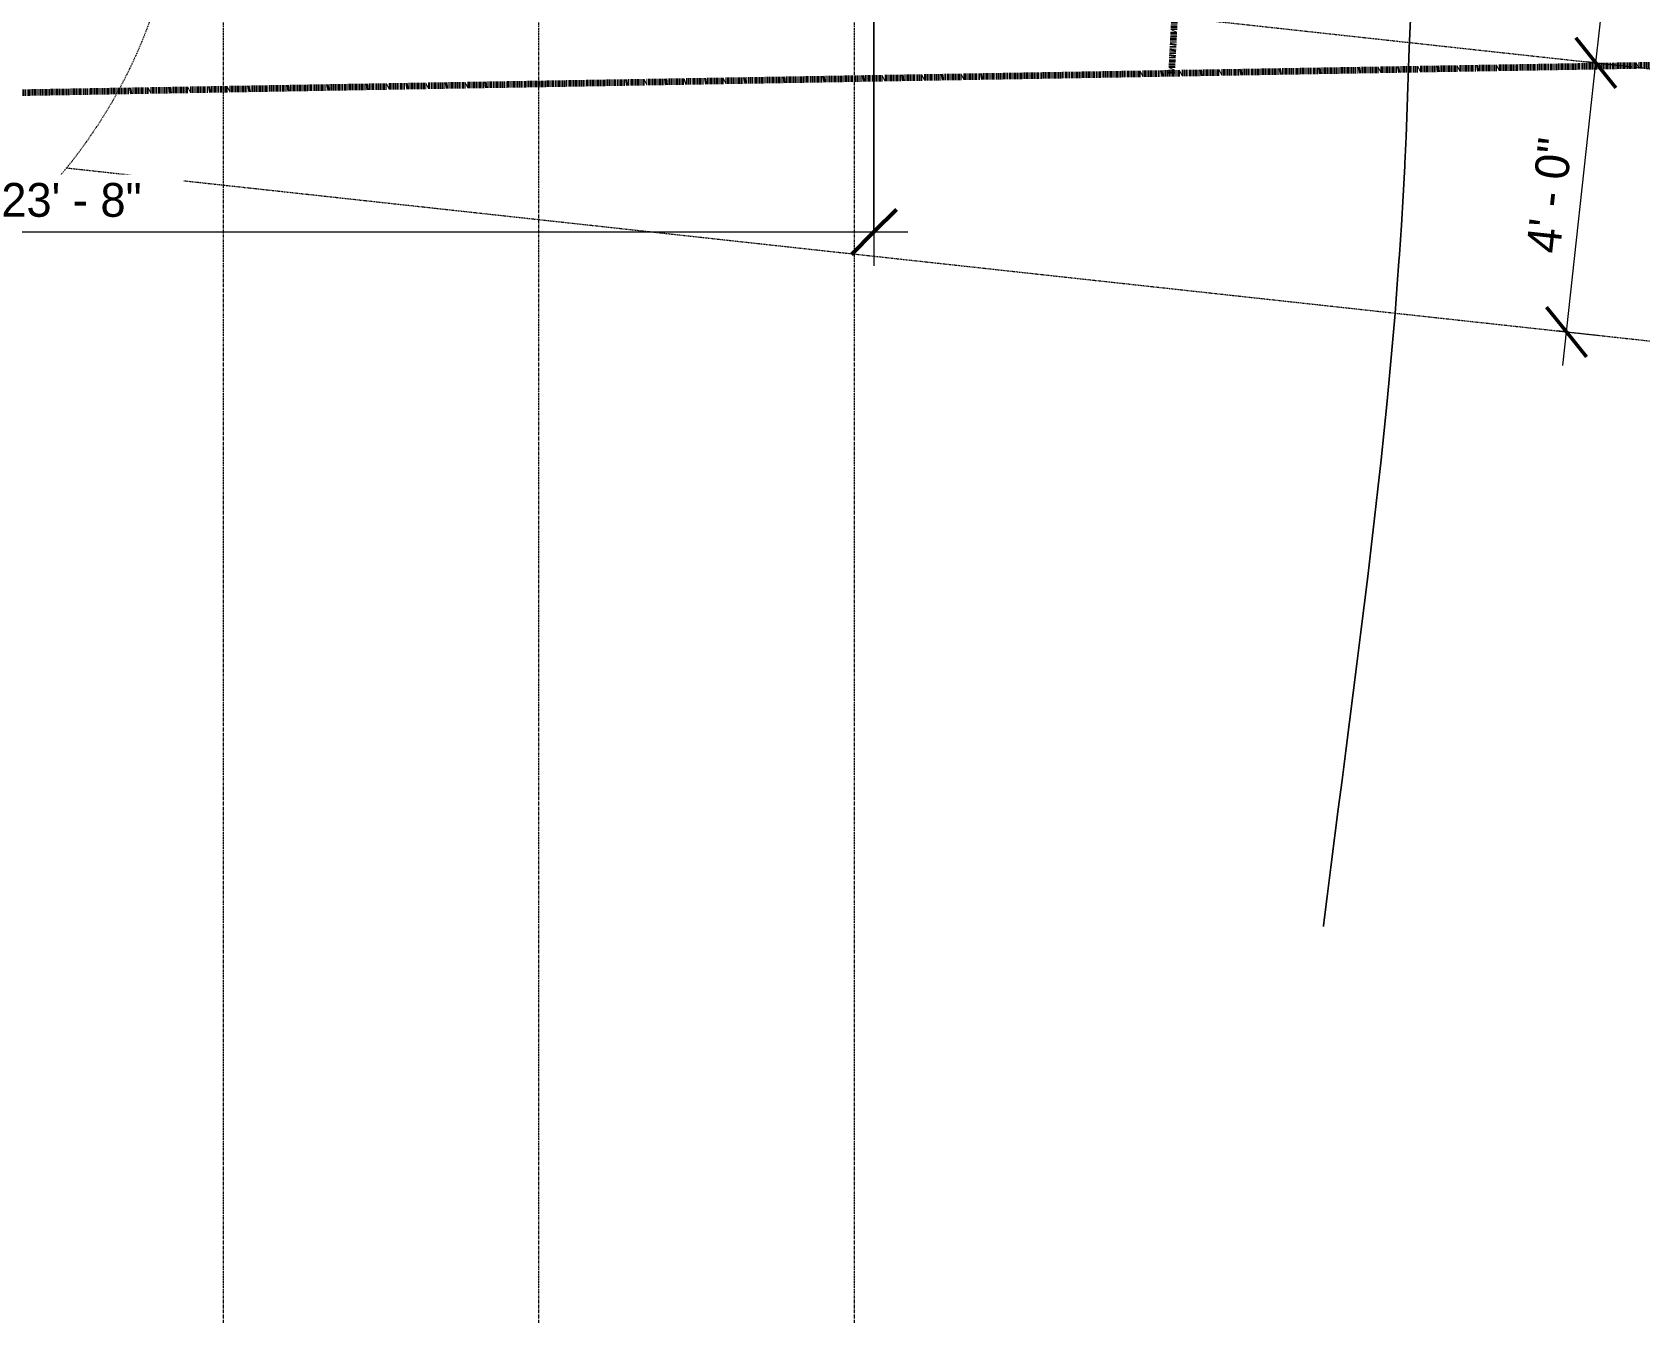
# Model space of a CAD drawing. Header units: inches. Extents: x -3305 to -1487, y 8059 to 9107.
# Drawn here: x -2191.7 to -1906.5, y 8059.2 to 8288.2 of the extents above; entities that cross this region are included whole.
import ezdxf

# ---------------------------------------------------------------- set-up
doc = ezdxf.new("R2010")
doc.units = ezdxf.units.IN
doc.header["$MEASUREMENT"] = 0
for name, pattern in [('Double Dash 3_8_', [1, 0.375, -0.125, 0.125, -0.125, 0.125, -0.125]), ('Grid Line 1_2_', [0.875, 0.5, -0.125, 0.125, -0.125]), ('Hidden 1_8_', [0.1875, 0.125, -0.0625])]:
    doc.linetypes.add(name, pattern=pattern)
for name, color, linetype, lineweight in [('A-ANNO-DIMS', 211, 'Continuous', 9), ('A-ANNO-DIMS-64', 211, 'Continuous', 9), ('A-DETL-HDLN', 90, 'Hidden 1_8_', 9), ('C-PROP-LINE', 91, 'Double Dash 3_8_', 158), ('C-TOPO-3', 8, 'Continuous', 9), ('S-GRID-1', 1, 'Grid Line 1_2_', 9)]:
    doc.layers.add(name, color=color, linetype=linetype, lineweight=lineweight)
doc.styles.add('Century Gothic', font='ufonts.com_century-gothic.ttf', dxfattribs={"height": 6})
doc.dimstyles.new('OD__1_16__Tol__', dxfattribs={"dimscale": 12, "dimtxt": 6.26501, "dimasz": 0.666667, "dimexe": 0.5, "dimexo": 0.333333, "dimgap": 0.083333, "dimtad": 1, "dimdec": 4, "dimrnd": 0.0625, "dimzin": 3, "dimdsep": 46, "dimlunit": 4, "dimtxsty": 'Century Gothic', "dimblk1": 'OBLIQUE', "dimblk2": 'OBLIQUE', "dimsah": 1, "dimcen": 0.09, "dimdle": 0.5, "dimazin": 0, "dimtfac": 1, "dimtdec": 4, "dimtix": 1, "dimtmove": 0, "dimatfit": 3, "dimfxl": 1, "dimtvp": 1, "dimtfill": 1, "dimfrac": 2, "dimtolj": 1, "dimtzin": 0, "dimarcsym": 2})
doc.dimstyles.new('OD__1__Tol__', dxfattribs={"dimscale": 12, "dimtxt": 6.26501, "dimasz": 0.666667, "dimexe": 0.5, "dimexo": 0.333333, "dimgap": 0.083333, "dimtad": 1, "dimdec": 0, "dimzin": 3, "dimdsep": 46, "dimlunit": 4, "dimtxsty": 'Century Gothic', "dimblk1": 'OBLIQUE', "dimblk2": 'OBLIQUE', "dimsah": 1, "dimcen": 0.09, "dimdle": 0.5, "dimazin": 0, "dimtfac": 1, "dimtdec": 4, "dimtix": 1, "dimtmove": 0, "dimatfit": 3, "dimfxl": 1, "dimtvp": 1, "dimtfill": 1, "dimfrac": 2, "dimtolj": 1, "dimtzin": 0, "dimarcsym": 2})

# ---------------------------------------------------------------- blocks, each defined once
blk = doc.blocks.new('Family - ___-1399760-FOUNDATION PLAN')
at = {"layer": 'C-PROP-LINE'}
blk.add_line((8280.85, 1989.51), (8939.97, 1955.06), dxfattribs=at)
blk = doc.blocks.new('Family - ___-1426622-FOUNDATION PLAN')
at = {"layer": 'C-PROP-LINE'}
blk.add_line((8284.16, 1792.1), (8265.05, 2929.42), dxfattribs=at)
blk = doc.blocks.new('DIMBLOCK29-FOUNDATION PLAN')
at = {"layer": 'A-ANNO-DIMS-64', "lineweight": 50}
for p, q in [((-1914.26, 8282.73), (-1917.81, 8287.14)), ((-1914.26, 8282.73), (-1910.72, 8278.32)), ((-1919.48, 8235.01), (-1923.02, 8239.42)), ((-1919.48, 8235.01), (-1915.94, 8230.6))]:
    blk.add_line(p, q, dxfattribs=at)
at = {"layer": 'A-ANNO-DIMS-64'}
for p, q in [((-1920.13, 8229.05), (-1914.26, 8282.73)), ((-1915.91, 8282.91), (-1908.3, 8282.08)), ((-1914.26, 8282.73), (-1915.91, 8282.91)), ((-1921.13, 8235.19), (-1913.51, 8234.36)), ((-1919.48, 8235.01), (-1921.13, 8235.19))]:
    blk.add_line(p, q, dxfattribs=at)
at = {"layer": 'A-ANNO-DIMS-64', "color": 0, "insert": (-1926.65, 8249.39), "char_height": 6, "width": 25.1794, "attachment_point": 1, "rotation": 83.7638, "line_spacing_factor": 0.984502, "style": 'Century Gothic', "bg_fill": 3, "box_fill_scale": 1.25, "bg_fill_color": 256, "bg_fill_true_color": 13158600, "bg_fill_transparency": 0}
blk.add_mtext('4\' - 0"', dxfattribs=at)
blk = doc.blocks.new('_Oblique')
at = {"color": 0, "linetype": 'ByBlock', "lineweight": -2}
blk.add_line((-0.5, -0.5), (0.5, 0.5), dxfattribs=at)
blk = doc.blocks.new('DIMBLOCK30-FOUNDATION PLAN')
at = {"layer": 'A-ANNO-DIMS-64'}
for p, q in [((-1914.26, 8282.73), (-1908.4, 8336.41)), ((-1910.7, 8330.63), (-1903.09, 8329.79)), ((-1909.05, 8330.45), (-1910.7, 8330.63)), ((-1915.91, 8282.91), (-1908.3, 8282.08)), ((-1914.26, 8282.73), (-1915.91, 8282.91))]:
    blk.add_line(p, q, dxfattribs=at)
at = {"layer": 'A-ANNO-DIMS-64', "lineweight": 50}
for p, q in [((-1909.05, 8330.45), (-1912.59, 8334.86)), ((-1909.05, 8330.45), (-1905.51, 8326.03)), ((-1914.26, 8282.73), (-1917.81, 8287.14)), ((-1914.26, 8282.73), (-1910.72, 8278.32))]:
    blk.add_line(p, q, dxfattribs=at)
at = {"layer": 'A-ANNO-DIMS-64', "color": 0, "insert": (-1921.44, 8297.1), "char_height": 6, "width": 25.1794, "attachment_point": 1, "rotation": 83.7638, "line_spacing_factor": 0.984502, "style": 'Century Gothic', "bg_fill": 3, "box_fill_scale": 1.25, "bg_fill_color": 256, "bg_fill_true_color": 13158600, "bg_fill_transparency": 0}
blk.add_mtext('4\' - 0"', dxfattribs=at)
blk = doc.blocks.new('DIMBLOCK80-FOUNDATION PLAN')
at = {"layer": 'A-ANNO-DIMS-64'}
for p, q in [((-2042.34, 8726.57), (-2042.34, 8246.73)), ((-2042.34, 8252.73), (-2042.34, 8726.57)), ((-2326.34, 8394.57), (-2326.34, 8246.73)), ((-2326.34, 8252.73), (-2326.34, 8394.57)), ((-2326.34, 8252.73), (-2036.34, 8252.73))]:
    blk.add_line(p, q, dxfattribs=at)
at = {"layer": 'A-ANNO-DIMS-64', "lineweight": 50}
for p, q in [((-2326.34, 8252.73), (-2322.34, 8256.73)), ((-2042.34, 8252.73), (-2038.34, 8256.73)), ((-2326.34, 8252.73), (-2330.34, 8248.73)), ((-2042.34, 8252.73), (-2046.34, 8248.73))]:
    blk.add_line(p, q, dxfattribs=at)
at = {"layer": 'A-ANNO-DIMS-64', "color": 0, "insert": (-2197.17, 8261.42), "char_height": 6, "width": 30.788, "attachment_point": 1, "line_spacing_factor": 0.984502, "style": 'Century Gothic', "bg_fill": 3, "box_fill_scale": 1.25, "bg_fill_color": 256, "bg_fill_true_color": 13158600, "bg_fill_transparency": 0}
blk.add_mtext('23\' - 8"', dxfattribs=at)

msp = doc.modelspace()

# ---------------------------------------------------------------- linework, layer by layer
at = {"layer": 'A-DETL-HDLN'}
for p, q in [((-2235.60567, 8317.84396), (-1584.6624, 8246.71283)), ((-2185.59758, 8264.09365), (-1584.6624, 8198.4271))]:
    msp.add_line(p, q, dxfattribs=at)
msp.add_circle((-2255.47291, 8320.81612), 90, dxfattribs=at)
at = {"layer": 'C-TOPO-3'}
for p, q in [((-1947.36804, 8285.31372), (-1947.18127, 8290.50439)), ((-1947.18127, 8290.50439), (-1947.36804, 8285.31372)), ((-1947.55151, 8280.10034), (-1947.36804, 8285.31372)), ((-1947.36804, 8285.31372), (-1947.55151, 8280.10034)), ((-1947.74176, 8274.87012), (-1947.60864, 8278.52637)), ((-1947.60864, 8278.52637), (-1947.74176, 8274.87012)), ((-1947.60864, 8278.52637), (-1947.55151, 8280.10034)), ((-1947.55151, 8280.10034), (-1947.60864, 8278.52637)), ((-1947.94904, 8269.63184), (-1947.74176, 8274.87012)), ((-1947.74176, 8274.87012), (-1947.94904, 8269.63184)), ((-1948.16107, 8264.90039), (-1947.94904, 8269.63184)), ((-1947.94904, 8269.63184), (-1948.16107, 8264.90039)), ((-1948.45532, 8259.1582), (-1948.18396, 8264.39209)), ((-1948.18396, 8264.39209), (-1948.45532, 8259.1582)), ((-1948.18396, 8264.39209), (-1948.16107, 8264.90039)), ((-1948.16107, 8264.90039), (-1948.18396, 8264.39209)), ((-1948.76459, 8253.93091), (-1948.45532, 8259.1582)), ((-1948.45532, 8259.1582), (-1948.76459, 8253.93091)), ((-1949.10992, 8248.71094), (-1948.76459, 8253.93091)), ((-1948.76459, 8253.93091), (-1949.10992, 8248.71094)), ((-1949.4895, 8243.49683), (-1949.198, 8247.50171)), ((-1949.198, 8247.50171), (-1949.4895, 8243.49683)), ((-1949.198, 8247.50171), (-1949.10992, 8248.71094)), ((-1949.10992, 8248.71094), (-1949.198, 8247.50171)), ((-1949.90112, 8238.28857), (-1949.4895, 8243.49683)), ((-1949.4895, 8243.49683), (-1949.90112, 8238.28857)), ((-1950.34314, 8233.08691), (-1949.90112, 8238.28857)), ((-1949.90112, 8238.28857), (-1950.34314, 8233.08691)), ((-1950.81335, 8227.88965), (-1950.34314, 8233.08691)), ((-1950.34314, 8233.08691), (-1950.81335, 8227.88965)), ((-1951.31012, 8222.69824), (-1950.81335, 8227.88965)), ((-1950.81335, 8227.88965), (-1951.31012, 8222.69824)), ((-1951.60144, 8219.79932), (-1951.31012, 8222.69824)), ((-1951.31012, 8222.69824), (-1951.60144, 8219.79932)), ((-1951.83142, 8217.51123), (-1951.60144, 8219.79932)), ((-1951.60144, 8219.79932), (-1951.83142, 8217.51123)), ((-1952.37524, 8212.32861), (-1951.83142, 8217.51123)), ((-1951.83142, 8217.51123), (-1952.37524, 8212.32861)), ((-1952.93976, 8207.14966), (-1952.37524, 8212.32861)), ((-1952.37524, 8212.32861), (-1952.93976, 8207.14966)), ((-1953.52313, 8201.97437), (-1952.93976, 8207.14966)), ((-1952.93976, 8207.14966), (-1953.52313, 8201.97437)), ((-1954.12317, 8196.80273), (-1953.52313, 8201.97437)), ((-1953.52313, 8201.97437), (-1954.12317, 8196.80273)), ((-1954.73822, 8191.6333), (-1954.12317, 8196.80273)), ((-1954.12317, 8196.80273), (-1954.73822, 8191.6333)), ((-1955.36627, 8186.4668), (-1954.73822, 8191.6333)), ((-1954.73822, 8191.6333), (-1955.36627, 8186.4668)), ((-1956.00531, 8181.30322), (-1955.36627, 8186.4668)), ((-1955.36627, 8186.4668), (-1956.00531, 8181.30322)), ((-1956.65369, 8176.14038), (-1956.00531, 8181.30322)), ((-1956.00531, 8181.30322), (-1956.65369, 8176.14038)), ((-1957.3092, 8170.97974), (-1956.65369, 8176.14038)), ((-1956.65369, 8176.14038), (-1957.3092, 8170.97974)), ((-1957.97003, 8165.81982), (-1957.3092, 8170.97974)), ((-1957.3092, 8170.97974), (-1957.97003, 8165.81982)), ((-1958.63416, 8160.66138), (-1957.97003, 8165.81982)), ((-1957.97003, 8165.81982), (-1958.63416, 8160.66138)), ((-1959.29974, 8155.50293), (-1958.63416, 8160.66138)), ((-1958.63416, 8160.66138), (-1959.29974, 8155.50293)), ((-1959.96497, 8150.34448), (-1959.29974, 8155.50293)), ((-1959.29974, 8155.50293), (-1959.96497, 8150.34448)), ((-1960.56647, 8145.66431), (-1959.96497, 8150.34448)), ((-1959.96497, 8150.34448), (-1960.56647, 8145.66431)), ((-1961.28644, 8140.02686), (-1960.62781, 8145.18604)), ((-1960.62781, 8145.18604), (-1961.28644, 8140.02686)), ((-1960.62781, 8145.18604), (-1960.56647, 8145.66431)), ((-1960.56647, 8145.66431), (-1960.62781, 8145.18604)), ((-1961.93866, 8134.86694), (-1961.28644, 8140.02686)), ((-1961.28644, 8140.02686), (-1961.93866, 8134.86694)), ((-1962.58301, 8129.70557), (-1961.93866, 8134.86694)), ((-1961.93866, 8134.86694), (-1962.58301, 8129.70557)), ((-1962.60521, 8129.52482), (-1962.58301, 8129.70557)), ((-1962.58301, 8129.70557), (-1962.60521, 8129.52482))]:
    msp.add_line(p, q, dxfattribs=at)

# ---------------------------------------------------------------- block references
at = {"layer": 'C-PROP-LINE', "rotation": 89.9999999999999}
for name in ['Family - ___-1399760-FOUNDATION PLAN', 'Family - ___-1426622-FOUNDATION PLAN']:
    msp.add_blockref(name, (0, 0), dxfattribs=at)

# ---------------------------------------------------------------- next in the draw order: dimensions: what is measured, and where the dimension line sits
at = {"layer": 'A-ANNO-DIMS'}
dim = msp.add_linear_dim(base=(-2042.33668, 8252.7331), p1=(-2326.33668, 8398.56938), p2=(-2042.33668, 8730.56938), dimstyle='OD__1_16__Tol__', override={"dimpost": '<>', "dimfxl": 436.898157}, dxfattribs=at)
dim.commit()
dim.dimension.update_dxf_attribs({"geometry": 'DIMBLOCK80-FOUNDATION PLAN', "text_midpoint": (-2184.33668, 8256.88401)})
dim = msp.add_linear_dim(base=(-1914.26456, 8282.72975), p1=(-1925.10205, 8235.62828), p2=(-1919.88794, 8283.34424), angle=83.7638082, dimstyle='OD__1__Tol__', override={"dimpost": '<>', "dimfxl": 48}, dxfattribs=at)
dim.commit()
dim.dimension.update_dxf_attribs({"geometry": 'DIMBLOCK29-FOUNDATION PLAN', "text_midpoint": (-1920.99797, 8259.32267)})

# ---------------------------------------------------------------- next in the draw order: linework, layer by layer
at = {"layer": 'S-GRID-1'}
for p, q in [((-2157.77418, 8059.22056), (-2157.77418, 9013.69263)), ((-2101.77418, 8059.22056), (-2101.77418, 9013.69263)), ((-2045.77418, 8059.22056), (-2045.77418, 9013.69263))]:
    msp.add_line(p, q, dxfattribs=at)

# ---------------------------------------------------------------- next in the draw order: dimensions: what is measured, and where the dimension line sits
at = {"layer": 'A-ANNO-DIMS'}
dim = msp.add_linear_dim(base=(-1909.05045, 8330.44571), p1=(-1919.88794, 8283.34424), p2=(-1914.67383, 8331.0602), angle=83.7638082, dimstyle='OD__1__Tol__', override={"dimpost": '<>', "dimfxl": 48}, dxfattribs=at)
dim.commit()
dim.dimension.update_dxf_attribs({"geometry": 'DIMBLOCK30-FOUNDATION PLAN', "text_midpoint": (-1915.78386, 8307.03864)})

doc.saveas('drawing.dxf')
